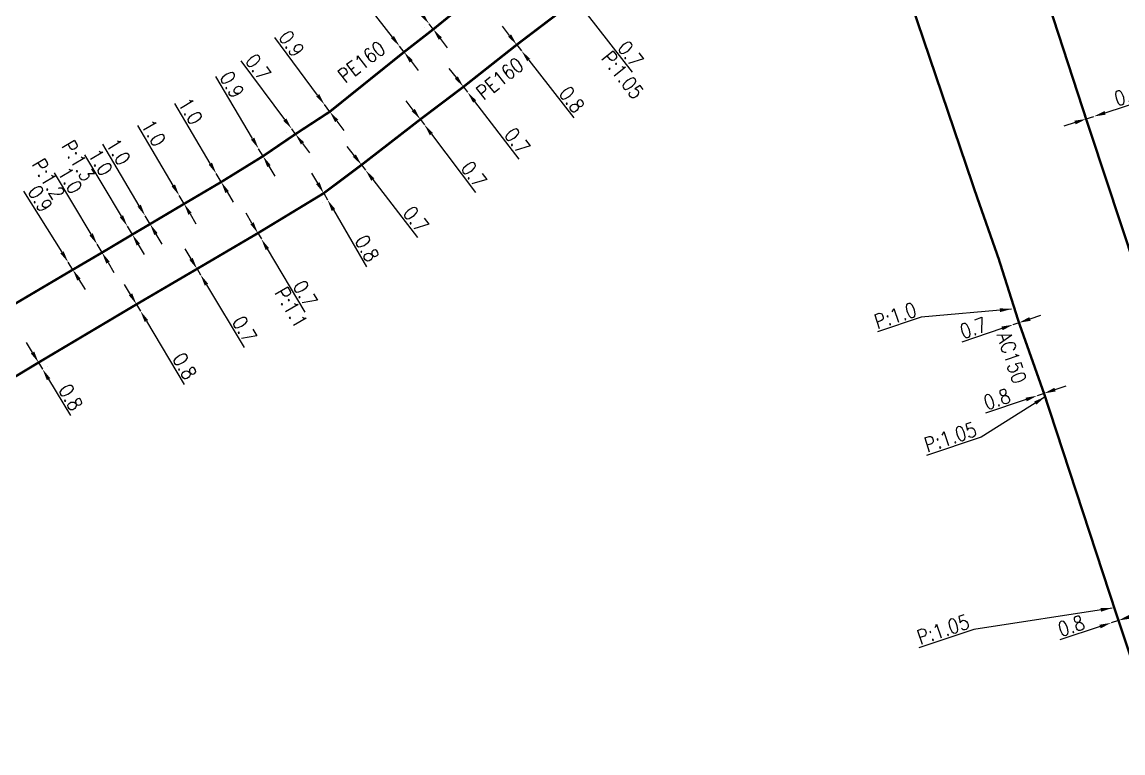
# Model space of a CAD drawing. Header units: millimetres. Extents: x 160996 to 162003, y 120996 to 122000.
# Drawn here: x 161300.5 to 161414, y 121447 to 121522.3 of the extents above; entities that cross this region are included whole.
import ezdxf

# ---------------------------------------------------------------- set-up
doc = ezdxf.new("R2010")
doc.units = ezdxf.units.MM
doc.header["$PDMODE"] = 34
for name, pattern in [('L_100_AP', [14, 10, -1.5, 1, -1.5]), ('L_25_AP', [2000, 1000, 1000]), ('L_25_PE', [2000, 1000, 1000])]:
    doc.linetypes.add(name, pattern=pattern)
doc.layers.get('Defpoints').update_dxf_attribs({"linetype": 'CONTINUOUS'})
doc.layers.add('L_140', color=3, linetype='CONTINUOUS')
doc.layers.add('L_150', color=1, linetype='CONTINUOUS')
doc.styles.get("Standard").update_dxf_attribs({"font": 'romans.shx', "width": 0.85})
doc.dimstyles.get("Standard").update_dxf_attribs({"dimtxt": 1.5, "dimasz": 1.2, "dimexe": 0.625, "dimexo": 0.625, "dimgap": 0.25, "dimtad": 1, "dimdec": 1, "dimzin": 0, "dimdsep": 46, "dimtxsty": 'Standard', "dimcen": -0.5, "dimadec": 0, "dimazin": 0, "dimtfac": 1, "dimtdec": 1, "dimtmove": 0, "dimatfit": 3, "dimfxl": 0, "dimtolj": 1, "dimtzin": 0, "dimarcsym": 0})

# ---------------------------------------------------------------- blocks, each defined once
blk = doc.blocks.new('*D277')
at = {"layer": 'Defpoints', "color": 0, "linetype": 'Continuous', "transparency": 16777216}
for p in [(161410.19, 121512.31), (161411, 121512.57), (161411, 121512.57)]:
    blk.add_point(p, dxfattribs=at)
at = {"layer": 'L_140', "color": 0, "linetype": 'Continuous', "lineweight": -2, "transparency": 16777216}
for p, q in [((161412.14, 121512.94), (161416.24, 121514.27)), ((161409.05, 121511.94), (161407.9, 121511.57)), ((161410.19, 121512.31), (161411, 121512.57))]:
    blk.add_line(p, q, dxfattribs=at)
at = {"layer": 'L_140', "color": 0, "linetype": 'Continuous', "transparency": 16777216}
for points in [[(161412.08, 121513.13), (161412.2, 121512.75), (161411, 121512.57)], [(161408.98, 121512.13), (161409.11, 121511.75), (161410.19, 121512.31)]]:
    blk.add_solid(points, dxfattribs=at)
at = {"layer": 'L_140', "color": 0, "linetype": 'Continuous', "transparency": 16777216, "insert": (161414.45, 121514.74), "char_height": 1.5, "attachment_point": 5, "rotation": 17.9714}
blk.add_mtext('\\A1;0.9', dxfattribs=at)
blk = doc.blocks.new('*D323')
at = {"layer": 'Defpoints', "color": 0, "linetype": 'Continuous', "transparency": 16777216}
for p in [(161405.14, 121483.81), (161405.14, 121483.81), (161405.85, 121484.05)]:
    blk.add_point(p, dxfattribs=at)
at = {"layer": 'L_150', "color": 0, "linetype": 'Continuous', "lineweight": -2, "transparency": 16777216}
for p, q in [((161406.99, 121484.44), (161408.13, 121484.83)), ((161405.85, 121484.05), (161405.14, 121483.81)), ((161404.01, 121483.42), (161399.82, 121482))]:
    blk.add_line(p, q, dxfattribs=at)
at = {"layer": 'L_150', "color": 0, "linetype": 'Continuous', "transparency": 16777216}
for points in [[(161406.92, 121484.63), (161407.05, 121484.25), (161405.85, 121484.05)], [(161403.94, 121483.61), (161404.07, 121483.23), (161405.14, 121483.81)]]:
    blk.add_solid(points, dxfattribs=at)
at = {"layer": 'L_150', "color": 0, "linetype": 'Continuous', "transparency": 16777216, "insert": (161401, 121483.46), "char_height": 1.5, "attachment_point": 5, "rotation": 18.7977}
blk.add_mtext('\\A1;0.8', dxfattribs=at)
blk = doc.blocks.new('*D326')
at = {"layer": 'Defpoints', "color": 0, "linetype": 'Continuous', "transparency": 16777216}
for p in [(161412.76, 121460.42), (161412.76, 121460.42), (161413.52, 121460.67)]:
    blk.add_point(p, dxfattribs=at)
at = {"layer": 'L_150', "color": 0, "linetype": 'Continuous', "lineweight": -2, "transparency": 16777216}
for p, q in [((161414.66, 121461.04), (161415.8, 121461.42)), ((161411.62, 121460.04), (161407.47, 121458.67)), ((161413.52, 121460.67), (161412.76, 121460.42))]:
    blk.add_line(p, q, dxfattribs=at)
at = {"layer": 'L_150', "color": 0, "linetype": 'Continuous', "transparency": 16777216}
for points in [[(161414.59, 121461.23), (161414.72, 121460.85), (161413.52, 121460.67)], [(161411.56, 121460.23), (161411.68, 121459.85), (161412.76, 121460.42)]]:
    blk.add_solid(points, dxfattribs=at)
at = {"layer": 'L_150', "color": 0, "linetype": 'Continuous', "transparency": 16777216, "insert": (161408.66, 121460.11), "char_height": 1.5, "attachment_point": 5, "rotation": 18.3104}
blk.add_mtext('\\A1;0.8', dxfattribs=at)
blk = doc.blocks.new('*D327')
at = {"layer": 'Defpoints', "color": 0, "linetype": 'Continuous', "transparency": 16777216}
for p in [(161402.65, 121491.12), (161402.65, 121491.12), (161403.27, 121491.33)]:
    blk.add_point(p, dxfattribs=at)
at = {"layer": 'L_150', "color": 0, "linetype": 'Continuous', "lineweight": -2, "transparency": 16777216}
for p, q in [((161404.41, 121491.72), (161405.54, 121492.11)), ((161401.52, 121490.74), (161397.38, 121489.33)), ((161403.27, 121491.33), (161402.65, 121491.12))]:
    blk.add_line(p, q, dxfattribs=at)
at = {"layer": 'L_150', "color": 0, "linetype": 'Continuous', "transparency": 16777216}
for points in [[(161404.34, 121491.91), (161404.47, 121491.53), (161403.27, 121491.33)], [(161401.45, 121490.93), (161401.58, 121490.55), (161402.65, 121491.12)]]:
    blk.add_solid(points, dxfattribs=at)
at = {"layer": 'L_150', "color": 0, "linetype": 'Continuous', "transparency": 16777216, "insert": (161398.56, 121490.79), "char_height": 1.5, "attachment_point": 5, "rotation": 18.7977}
blk.add_mtext('\\A1;0.7', dxfattribs=at)
blk = doc.blocks.new('*D1491')
at = {"layer": 'Defpoints', "color": 0, "linetype": 'Continuous', "transparency": 16777216}
for p in [(161357.61, 121524.57), (161358.04, 121524.02), (161358.04, 121524.02)]:
    blk.add_point(p, dxfattribs=at)
at = {"layer": 'L_150', "color": 0, "linetype": 'Continuous', "lineweight": -2, "transparency": 16777216}
for p, q in [((161356.87, 121525.51), (161356.13, 121526.46)), ((161357.61, 121524.57), (161358.04, 121524.02)), ((161358.1, 121524.95), (161358.1, 121524.95)), ((161358.78, 121523.07), (161363.43, 121517.13))]:
    blk.add_line(p, q, dxfattribs=at)
at = {"layer": 'L_150', "color": 0, "linetype": 'Continuous', "transparency": 16777216}
for points in [[(161357.03, 121525.64), (161356.71, 121525.39), (161357.61, 121524.57)], [(161358.94, 121523.19), (161358.62, 121522.95), (161358.04, 121524.02)]]:
    blk.add_solid(points, dxfattribs=at)
at = {"layer": 'L_150', "color": 0, "linetype": 'Continuous', "transparency": 16777216, "insert": (161363.24, 121518.99), "char_height": 1.5, "attachment_point": 5, "rotation": 308.0287}
blk.add_mtext('\\A1;0.7', dxfattribs=at)
blk = doc.blocks.new('*D1492')
at = {"layer": 'Defpoints', "color": 0, "linetype": 'Continuous', "transparency": 16777216}
for p in [(161351.52, 121519.95), (161352.02, 121519.32), (161352.02, 121519.32)]:
    blk.add_point(p, dxfattribs=at)
at = {"layer": 'L_150', "color": 0, "linetype": 'Continuous', "lineweight": -2, "transparency": 16777216}
for p, q in [((161350.79, 121520.9), (161350.05, 121521.85)), ((161351.52, 121519.95), (161352.02, 121519.32)), ((161352.76, 121518.38), (161357.4, 121512.43))]:
    blk.add_line(p, q, dxfattribs=at)
at = {"layer": 'L_150', "color": 0, "linetype": 'Continuous', "transparency": 16777216}
for points in [[(161350.94, 121521.02), (161350.63, 121520.78), (161351.52, 121519.95)], [(161352.91, 121518.5), (161352.6, 121518.25), (161352.02, 121519.32)]]:
    blk.add_solid(points, dxfattribs=at)
at = {"layer": 'L_150', "color": 0, "linetype": 'Continuous', "transparency": 16777216, "insert": (161357.21, 121514.3), "char_height": 1.5, "attachment_point": 5, "rotation": 307.9758}
blk.add_mtext('\\A1;0.8', dxfattribs=at)
blk = doc.blocks.new('*D1493')
at = {"layer": 'Defpoints', "color": 0, "linetype": 'Continuous', "transparency": 16777216}
for p in [(161335.53, 121507.58), (161335.95, 121507.03), (161335.95, 121507.03)]:
    blk.add_point(p, dxfattribs=at)
at = {"layer": 'L_150', "color": 0, "linetype": 'Continuous', "lineweight": -2, "transparency": 16777216}
for p, q in [((161334.79, 121508.53), (161334.06, 121509.48)), ((161335.53, 121507.58), (161335.95, 121507.03)), ((161336.69, 121506.08), (161341.3, 121500.11))]:
    blk.add_line(p, q, dxfattribs=at)
at = {"layer": 'L_150', "color": 0, "linetype": 'Continuous', "transparency": 16777216}
for points in [[(161334.95, 121508.65), (161334.63, 121508.41), (161335.53, 121507.58)], [(161336.85, 121506.2), (161336.53, 121505.95), (161335.95, 121507.03)]]:
    blk.add_solid(points, dxfattribs=at)
at = {"layer": 'L_150', "color": 0, "linetype": 'Continuous', "transparency": 16777216, "insert": (161341.12, 121501.97), "char_height": 1.5, "attachment_point": 5, "rotation": 307.6898}
blk.add_mtext('\\A1;0.7', dxfattribs=at)
blk = doc.blocks.new('*D1494')
at = {"layer": 'Defpoints', "color": 0, "linetype": 'Continuous', "transparency": 16777216}
for p in [(161341.59, 121512.27), (161342.01, 121511.71), (161342.01, 121511.71)]:
    blk.add_point(p, dxfattribs=at)
at = {"layer": 'L_150', "color": 0, "linetype": 'Continuous', "lineweight": -2, "transparency": 16777216}
for p, q in [((161340.86, 121513.23), (161340.14, 121514.18)), ((161341.09, 121511.89), (161341.09, 121511.89)), ((161341.59, 121512.27), (161342.01, 121511.71)), ((161341.51, 121511.33), (161341.51, 121511.33)), ((161342.73, 121510.75), (161347.27, 121504.73))]:
    blk.add_line(p, q, dxfattribs=at)
at = {"layer": 'L_150', "color": 0, "linetype": 'Continuous', "transparency": 16777216}
for points in [[(161341.02, 121513.35), (161340.7, 121513.11), (161341.59, 121512.27)], [(161342.89, 121510.87), (161342.57, 121510.63), (161342.01, 121511.71)]]:
    blk.add_solid(points, dxfattribs=at)
at = {"layer": 'L_150', "color": 0, "linetype": 'Continuous', "transparency": 16777216, "insert": (161347.11, 121506.6), "char_height": 1.5, "attachment_point": 5, "rotation": 307.0146}
blk.add_mtext('\\A1;0.7', dxfattribs=at)
blk = doc.blocks.new('*D1495')
at = {"layer": 'Defpoints', "color": 0, "linetype": 'Continuous', "transparency": 16777216}
for p in [(161331.63, 121504.66), (161332.03, 121503.97), (161332.03, 121503.97)]:
    blk.add_point(p, dxfattribs=at)
at = {"layer": 'L_150', "color": 0, "linetype": 'Continuous', "lineweight": -2, "transparency": 16777216}
for p, q in [((161331.03, 121505.7), (161330.42, 121506.74)), ((161331.09, 121504.35), (161331.09, 121504.35)), ((161331.63, 121504.66), (161332.03, 121503.97)), ((161331.49, 121503.66), (161331.49, 121503.66)), ((161332.64, 121502.94), (161336.04, 121497.1))]:
    blk.add_line(p, q, dxfattribs=at)
at = {"layer": 'L_150', "color": 0, "linetype": 'Continuous', "transparency": 16777216}
for points in [[(161331.2, 121505.8), (161330.85, 121505.6), (161331.63, 121504.66)], [(161332.81, 121503.04), (161332.46, 121502.83), (161332.03, 121503.97)]]:
    blk.add_solid(points, dxfattribs=at)
at = {"layer": 'L_150', "color": 0, "linetype": 'Continuous', "transparency": 16777216, "insert": (161336.1, 121498.97), "char_height": 1.5, "attachment_point": 5, "rotation": 300.2339}
blk.add_mtext('\\A1;0.8', dxfattribs=at)
blk = doc.blocks.new('*D1496')
at = {"layer": 'Defpoints', "color": 0, "linetype": 'Continuous', "transparency": 16777216}
for p in [(161324.85, 121500.55), (161325.21, 121499.95), (161325.21, 121499.95)]:
    blk.add_point(p, dxfattribs=at)
at = {"layer": 'L_150', "color": 0, "linetype": 'Continuous', "lineweight": -2, "transparency": 16777216}
for p, q in [((161324.24, 121501.58), (161323.63, 121502.61)), ((161324.85, 121500.55), (161325.21, 121499.95)), ((161325.82, 121498.92), (161329.68, 121492.43))]:
    blk.add_line(p, q, dxfattribs=at)
at = {"layer": 'L_150', "color": 0, "linetype": 'Continuous', "transparency": 16777216}
for points in [[(161324.41, 121501.68), (161324.07, 121501.48), (161324.85, 121500.55)], [(161325.99, 121499.02), (161325.65, 121498.81), (161325.21, 121499.95)]]:
    blk.add_solid(points, dxfattribs=at)
at = {"layer": 'L_150', "color": 0, "linetype": 'Continuous', "transparency": 16777216, "insert": (161329.72, 121494.31), "char_height": 1.5, "attachment_point": 5, "rotation": 300.7151}
blk.add_mtext('\\A1;0.7', dxfattribs=at)
blk = doc.blocks.new('*D1497')
at = {"layer": 'Defpoints', "color": 0, "linetype": 'Continuous', "transparency": 16777216}
for p in [(161318.58, 121496.87), (161318.94, 121496.27), (161318.94, 121496.27)]:
    blk.add_point(p, dxfattribs=at)
at = {"layer": 'L_150', "color": 0, "linetype": 'Continuous', "lineweight": -2, "transparency": 16777216}
for p, q in [((161317.97, 121497.9), (161317.35, 121498.93)), ((161318.58, 121496.87), (161318.94, 121496.27)), ((161319.55, 121495.24), (161323.42, 121488.76))]:
    blk.add_line(p, q, dxfattribs=at)
at = {"layer": 'L_150', "color": 0, "linetype": 'Continuous', "transparency": 16777216}
for points in [[(161318.14, 121498), (161317.79, 121497.8), (161318.58, 121496.87)], [(161319.73, 121495.34), (161319.38, 121495.14), (161318.94, 121496.27)]]:
    blk.add_solid(points, dxfattribs=at)
at = {"layer": 'L_150', "color": 0, "linetype": 'Continuous', "transparency": 16777216, "insert": (161323.47, 121490.64), "char_height": 1.5, "attachment_point": 5, "rotation": 300.8444}
blk.add_mtext('\\A1;0.7', dxfattribs=at)
blk = doc.blocks.new('*D1498')
at = {"layer": 'Defpoints', "color": 0, "linetype": 'Continuous', "transparency": 16777216}
for p in [(161312.34, 121493.22), (161312.75, 121492.53), (161312.75, 121492.53)]:
    blk.add_point(p, dxfattribs=at)
at = {"layer": 'L_150', "color": 0, "linetype": 'Continuous', "lineweight": -2, "transparency": 16777216}
for p, q in [((161311.73, 121494.25), (161311.11, 121495.28)), ((161312.34, 121493.22), (161312.75, 121492.53)), ((161313.37, 121491.5), (161317.26, 121484.97))]:
    blk.add_line(p, q, dxfattribs=at)
at = {"layer": 'L_150', "color": 0, "linetype": 'Continuous', "transparency": 16777216}
for points in [[(161311.9, 121494.35), (161311.56, 121494.15), (161312.34, 121493.22)], [(161313.54, 121491.6), (161313.19, 121491.4), (161312.75, 121492.53)]]:
    blk.add_solid(points, dxfattribs=at)
at = {"layer": 'L_150', "color": 0, "linetype": 'Continuous', "transparency": 16777216, "insert": (161317.31, 121486.85), "char_height": 1.5, "attachment_point": 5, "rotation": 300.7896}
blk.add_mtext('\\A1;0.8', dxfattribs=at)
blk = doc.blocks.new('*D1499')
at = {"layer": 'Defpoints', "color": 0, "linetype": 'Continuous', "transparency": 16777216}
for p in [(161302.25, 121487.23), (161302.66, 121486.55), (161302.66, 121486.55)]:
    blk.add_point(p, dxfattribs=at)
at = {"layer": 'L_150', "color": 0, "linetype": 'Continuous', "lineweight": -2, "transparency": 16777216}
for p, q in [((161301.63, 121488.26), (161301.02, 121489.29)), ((161302.25, 121487.23), (161302.66, 121486.55)), ((161302.79, 121487.55), (161302.79, 121487.55)), ((161303.2, 121486.87), (161303.2, 121486.87)), ((161303.28, 121485.52), (161305.53, 121481.77))]:
    blk.add_line(p, q, dxfattribs=at)
at = {"layer": 'L_150', "color": 0, "linetype": 'Continuous', "transparency": 16777216}
for points in [[(161301.81, 121488.36), (161301.46, 121488.16), (161302.25, 121487.23)], [(161303.45, 121485.62), (161303.11, 121485.41), (161302.66, 121486.55)]]:
    blk.add_solid(points, dxfattribs=at)
at = {"layer": 'L_150', "color": 0, "linetype": 'Continuous', "transparency": 16777216, "insert": (161305.57, 121483.64), "char_height": 1.5, "attachment_point": 5, "rotation": 300.9728}
blk.add_mtext('\\A1;0.8', dxfattribs=at)
blk = doc.blocks.new('*D1509')
at = {"layer": 'Defpoints', "color": 0, "linetype": 'Continuous', "transparency": 16777216}
for p in [(161342.49, 121522.1), (161342.49, 121522.1), (161342.92, 121521.54)]:
    blk.add_point(p, dxfattribs=at)
at = {"layer": 'L_150', "color": 0, "linetype": 'Continuous', "lineweight": -2, "transparency": 16777216}
for p, q in [((161341.77, 121523.05), (161337.21, 121529.06)), ((161342.92, 121521.54), (161342.49, 121522.1)), ((161341.99, 121521.72), (161341.99, 121521.72)), ((161342.42, 121521.16), (161342.42, 121521.16)), ((161343.64, 121520.59), (161344.37, 121519.63))]:
    blk.add_line(p, q, dxfattribs=at)
at = {"layer": 'L_150', "color": 0, "linetype": 'Continuous', "transparency": 16777216}
for points in [[(161341.93, 121523.18), (161341.61, 121522.93), (161342.49, 121522.1)], [(161343.8, 121520.71), (161343.48, 121520.46), (161342.92, 121521.54)]]:
    blk.add_solid(points, dxfattribs=at)
at = {"layer": 'L_150', "color": 0, "linetype": 'Continuous', "transparency": 16777216, "insert": (161338.96, 121528.4), "char_height": 1.5, "attachment_point": 5, "rotation": 307.2023}
blk.add_mtext('\\A1;0.7', dxfattribs=at)
blk = doc.blocks.new('*D1510')
at = {"layer": 'Defpoints', "color": 0, "linetype": 'Continuous', "transparency": 16777216}
for p in [(161339.45, 121519.79), (161339.45, 121519.79), (161339.91, 121519.2)]:
    blk.add_point(p, dxfattribs=at)
at = {"layer": 'L_150', "color": 0, "linetype": 'Continuous', "lineweight": -2, "transparency": 16777216}
for p, q in [((161338.71, 121520.74), (161334.1, 121526.7)), ((161339.91, 121519.2), (161339.45, 121519.79)), ((161340.64, 121518.25), (161341.38, 121517.3))]:
    blk.add_line(p, q, dxfattribs=at)
at = {"layer": 'L_150', "color": 0, "linetype": 'Continuous', "transparency": 16777216}
for points in [[(161338.87, 121520.86), (161338.56, 121520.62), (161339.45, 121519.79)], [(161340.8, 121518.37), (161340.49, 121518.12), (161339.91, 121519.2)]]:
    blk.add_solid(points, dxfattribs=at)
at = {"layer": 'L_150', "color": 0, "linetype": 'Continuous', "transparency": 16777216, "insert": (161335.86, 121526.06), "char_height": 1.5, "attachment_point": 5, "rotation": 307.75}
blk.add_mtext('\\A1;0.8', dxfattribs=at)
blk = doc.blocks.new('*D1511')
at = {"layer": 'Defpoints', "color": 0, "linetype": 'Continuous', "transparency": 16777216}
for p in [(161331.72, 121513.79), (161331.72, 121513.79), (161332.26, 121513.06)]:
    blk.add_point(p, dxfattribs=at)
at = {"layer": 'L_150', "color": 0, "linetype": 'Continuous', "lineweight": -2, "transparency": 16777216}
for p, q in [((161331.01, 121514.75), (161326.59, 121520.71)), ((161332.26, 121513.06), (161331.72, 121513.79)), ((161331.76, 121512.69), (161331.76, 121512.69)), ((161332.97, 121512.1), (161333.69, 121511.13))]:
    blk.add_line(p, q, dxfattribs=at)
at = {"layer": 'L_150', "color": 0, "linetype": 'Continuous', "transparency": 16777216}
for points in [[(161331.17, 121514.87), (161330.85, 121514.63), (161331.72, 121513.79)], [(161333.13, 121512.22), (161332.81, 121511.98), (161332.26, 121513.06)]]:
    blk.add_solid(points, dxfattribs=at)
at = {"layer": 'L_150', "color": 0, "linetype": 'Continuous', "transparency": 16777216, "insert": (161328.32, 121520.06), "char_height": 1.5, "attachment_point": 5, "rotation": 306.5355}
blk.add_mtext('\\A1;0.9', dxfattribs=at)
blk = doc.blocks.new('*D1512')
at = {"layer": 'Defpoints', "color": 0, "linetype": 'Continuous', "transparency": 16777216}
for p in [(161328.34, 121511.28), (161328.34, 121511.28), (161328.73, 121510.76)]:
    blk.add_point(p, dxfattribs=at)
at = {"layer": 'L_150', "color": 0, "linetype": 'Continuous', "lineweight": -2, "transparency": 16777216}
for p, q in [((161327.63, 121512.25), (161323.14, 121518.31)), ((161327.84, 121510.91), (161327.84, 121510.91)), ((161328.73, 121510.76), (161328.34, 121511.28)), ((161328.23, 121510.39), (161328.23, 121510.39)), ((161329.44, 121509.79), (161330.16, 121508.83))]:
    blk.add_line(p, q, dxfattribs=at)
at = {"layer": 'L_150', "color": 0, "linetype": 'Continuous', "transparency": 16777216}
for points in [[(161327.79, 121512.36), (161327.47, 121512.13), (161328.34, 121511.28)], [(161329.6, 121509.91), (161329.28, 121509.68), (161328.73, 121510.76)]]:
    blk.add_solid(points, dxfattribs=at)
at = {"layer": 'L_150', "color": 0, "linetype": 'Continuous', "transparency": 16777216, "insert": (161324.88, 121517.63), "char_height": 1.5, "attachment_point": 5, "rotation": 306.5355}
blk.add_mtext('\\A1;0.7', dxfattribs=at)
blk = doc.blocks.new('*D1513')
at = {"layer": 'Defpoints', "color": 0, "linetype": 'Continuous', "transparency": 16777216}
for p in [(161324.92, 121509.25), (161324.92, 121509.25), (161325.38, 121508.48)]:
    blk.add_point(p, dxfattribs=at)
at = {"layer": 'L_150', "color": 0, "linetype": 'Continuous', "lineweight": -2, "transparency": 16777216}
for p, q in [((161324.31, 121510.29), (161320.53, 121516.67)), ((161325.38, 121508.48), (161324.92, 121509.25)), ((161325.99, 121507.45), (161326.61, 121506.42))]:
    blk.add_line(p, q, dxfattribs=at)
at = {"layer": 'L_150', "color": 0, "linetype": 'Continuous', "transparency": 16777216}
for points in [[(161324.48, 121510.39), (161324.14, 121510.18), (161324.92, 121509.25)], [(161326.17, 121507.55), (161325.82, 121507.35), (161325.38, 121508.48)]]:
    blk.add_solid(points, dxfattribs=at)
at = {"layer": 'L_150', "color": 0, "linetype": 'Continuous', "transparency": 16777216, "insert": (161322.18, 121515.84), "char_height": 1.5, "attachment_point": 5, "rotation": 300.6584}
blk.add_mtext('\\A1;0.9', dxfattribs=at)
blk = doc.blocks.new('*D1514')
at = {"layer": 'Defpoints', "color": 0, "linetype": 'Continuous', "transparency": 16777216}
for p in [(161320.56, 121506.68), (161320.56, 121506.68), (161321.07, 121505.82)]:
    blk.add_point(p, dxfattribs=at)
at = {"layer": 'L_150', "color": 0, "linetype": 'Continuous', "lineweight": -2, "transparency": 16777216}
for p, q in [((161319.95, 121507.71), (161316.3, 121513.9)), ((161321.07, 121505.82), (161320.56, 121506.68)), ((161321.68, 121504.79), (161322.29, 121503.75))]:
    blk.add_line(p, q, dxfattribs=at)
at = {"layer": 'L_150', "color": 0, "linetype": 'Continuous', "transparency": 16777216}
for points in [[(161320.12, 121507.82), (161319.78, 121507.61), (161320.56, 121506.68)], [(161321.85, 121504.89), (161321.5, 121504.68), (161321.07, 121505.82)]]:
    blk.add_solid(points, dxfattribs=at)
at = {"layer": 'L_150', "color": 0, "linetype": 'Continuous', "transparency": 16777216, "insert": (161317.92, 121513.12), "char_height": 1.5, "attachment_point": 5, "rotation": 300.5245}
blk.add_mtext('\\A1;1.0', dxfattribs=at)
blk = doc.blocks.new('*D1515')
at = {"layer": 'Defpoints', "color": 0, "linetype": 'Continuous', "transparency": 16777216}
for p in [(161316.74, 121504.43), (161316.74, 121504.43), (161317.25, 121503.57)]:
    blk.add_point(p, dxfattribs=at)
at = {"layer": 'L_150', "color": 0, "linetype": 'Continuous', "lineweight": -2, "transparency": 16777216}
for p, q in [((161316.13, 121505.47), (161312.49, 121511.65)), ((161317.25, 121503.57), (161316.74, 121504.43)), ((161317.86, 121502.54), (161318.47, 121501.5))]:
    blk.add_line(p, q, dxfattribs=at)
at = {"layer": 'L_150', "color": 0, "linetype": 'Continuous', "transparency": 16777216}
for points in [[(161316.31, 121505.57), (161315.96, 121505.37), (161316.74, 121504.43)], [(161318.03, 121502.64), (161317.69, 121502.44), (161317.25, 121503.57)]]:
    blk.add_solid(points, dxfattribs=at)
at = {"layer": 'L_150', "color": 0, "linetype": 'Continuous', "transparency": 16777216, "insert": (161314.11, 121510.87), "char_height": 1.5, "attachment_point": 5, "rotation": 300.5058}
blk.add_mtext('\\A1;1.0', dxfattribs=at)
blk = doc.blocks.new('*D1516')
at = {"layer": 'Defpoints', "color": 0, "linetype": 'Continuous', "transparency": 16777216}
for p in [(161313.23, 121502.35), (161313.23, 121502.35), (161313.74, 121501.49)]:
    blk.add_point(p, dxfattribs=at)
at = {"layer": 'L_150', "color": 0, "linetype": 'Continuous', "lineweight": -2, "transparency": 16777216}
for p, q in [((161312.62, 121503.38), (161308.86, 121509.71)), ((161313.74, 121501.49), (161313.23, 121502.35)), ((161314.35, 121500.46), (161314.96, 121499.42))]:
    blk.add_line(p, q, dxfattribs=at)
at = {"layer": 'L_150', "color": 0, "linetype": 'Continuous', "transparency": 16777216}
for points in [[(161312.79, 121503.48), (161312.45, 121503.28), (161313.23, 121502.35)], [(161314.52, 121500.56), (161314.18, 121500.35), (161313.74, 121501.49)]]:
    blk.add_solid(points, dxfattribs=at)
at = {"layer": 'L_150', "color": 0, "linetype": 'Continuous', "transparency": 16777216, "insert": (161310.48, 121508.94), "char_height": 1.5, "attachment_point": 5, "rotation": 300.6746}
blk.add_mtext('\\A1;1.0', dxfattribs=at)
blk = doc.blocks.new('*D1517')
at = {"layer": 'Defpoints', "color": 0, "linetype": 'Continuous', "transparency": 16777216}
for p in [(161311.4, 121501.26), (161311.4, 121501.26), (161311.92, 121500.4)]:
    blk.add_point(p, dxfattribs=at)
at = {"layer": 'L_150', "color": 0, "linetype": 'Continuous', "lineweight": -2, "transparency": 16777216}
for p, q in [((161310.79, 121502.29), (161307.01, 121508.63)), ((161311.92, 121500.4), (161311.4, 121501.26)), ((161312.53, 121499.37), (161313.15, 121498.34))]:
    blk.add_line(p, q, dxfattribs=at)
at = {"layer": 'L_150', "color": 0, "linetype": 'Continuous', "transparency": 16777216}
for points in [[(161310.96, 121502.39), (161310.62, 121502.19), (161311.4, 121501.26)], [(161312.7, 121499.47), (161312.36, 121499.27), (161311.92, 121500.4)]]:
    blk.add_solid(points, dxfattribs=at)
at = {"layer": 'L_150', "color": 0, "linetype": 'Continuous', "transparency": 16777216, "insert": (161308.63, 121507.86), "char_height": 1.5, "attachment_point": 5, "rotation": 300.8246}
blk.add_mtext('\\A1;1.0', dxfattribs=at)
blk = doc.blocks.new('*D1518')
at = {"layer": 'Defpoints', "color": 0, "linetype": 'Continuous', "transparency": 16777216}
for p in [(161305.3, 121497.56), (161305.78, 121496.79), (161305.78, 121496.79)]:
    blk.add_point(p, dxfattribs=at)
at = {"layer": 'L_150', "color": 0, "linetype": 'Continuous', "lineweight": -2, "transparency": 16777216}
for p, q in [((161304.67, 121498.58), (161300.75, 121504.88)), ((161305.78, 121496.79), (161305.3, 121497.56)), ((161306.41, 121495.77), (161307.05, 121494.76))]:
    blk.add_line(p, q, dxfattribs=at)
at = {"layer": 'L_150', "color": 0, "linetype": 'Continuous', "transparency": 16777216}
for points in [[(161304.84, 121498.68), (161304.5, 121498.47), (161305.3, 121497.56)], [(161306.58, 121495.88), (161306.24, 121495.67), (161305.78, 121496.79)]]:
    blk.add_solid(points, dxfattribs=at)
at = {"layer": 'L_150', "color": 0, "linetype": 'Continuous', "transparency": 16777216, "insert": (161302.42, 121504.09), "char_height": 1.5, "attachment_point": 5, "rotation": 301.8575}
blk.add_mtext('\\A1;0.9', dxfattribs=at)
blk = doc.blocks.new('*D1519')
at = {"layer": 'Defpoints', "color": 0, "linetype": 'Continuous', "transparency": 16777216}
for p in [(161308.28, 121499.41), (161308.28, 121499.41), (161308.79, 121498.55)]:
    blk.add_point(p, dxfattribs=at)
at = {"layer": 'L_150', "color": 0, "linetype": 'Continuous', "lineweight": -2, "transparency": 16777216}
for p, q in [((161307.66, 121500.44), (161303.88, 121506.77)), ((161308.79, 121498.55), (161308.28, 121499.41)), ((161309.41, 121497.52), (161310.02, 121496.49))]:
    blk.add_line(p, q, dxfattribs=at)
at = {"layer": 'L_150', "color": 0, "linetype": 'Continuous', "transparency": 16777216}
for points in [[(161307.84, 121500.54), (161307.49, 121500.33), (161308.28, 121499.41)], [(161309.58, 121497.62), (161309.23, 121497.41), (161308.79, 121498.55)]]:
    blk.add_solid(points, dxfattribs=at)
at = {"layer": 'L_150', "color": 0, "linetype": 'Continuous', "transparency": 16777216, "insert": (161305.51, 121506), "char_height": 1.5, "attachment_point": 5, "rotation": 300.8246}
blk.add_mtext('\\A1;1.0', dxfattribs=at)
blk = doc.blocks.new('*D712')
at = {"layer": 'Defpoints', "color": 0, "linetype": 'Continuous', "transparency": 16777216}
for p in [(161346.03, 121515.62), (161346.45, 121515.06), (161346.45, 121515.06)]:
    blk.add_point(p, dxfattribs=at)
at = {"layer": 'L_150', "color": 0, "linetype": 'Continuous', "lineweight": -2, "transparency": 16777216}
for p, q in [((161345.3, 121516.57), (161344.57, 121517.52)), ((161346.03, 121515.62), (161346.45, 121515.06)), ((161347.18, 121514.11), (161351.75, 121508.17))]:
    blk.add_line(p, q, dxfattribs=at)
at = {"layer": 'L_150', "color": 0, "linetype": 'Continuous', "transparency": 16777216}
for points in [[(161345.45, 121516.69), (161345.14, 121516.45), (161346.03, 121515.62)], [(161347.34, 121514.23), (161347.03, 121513.99), (161346.45, 121515.06)]]:
    blk.add_solid(points, dxfattribs=at)
at = {"layer": 'L_150', "color": 0, "linetype": 'Continuous', "transparency": 16777216, "insert": (161351.57, 121510.04), "char_height": 1.5, "attachment_point": 5, "rotation": 307.5316}
blk.add_mtext('\\A1;0.7', dxfattribs=at)

msp = doc.modelspace()

# ---------------------------------------------------------------- linework, layer by layer
at = {"layer": 'L_140', "linetype": 'L_100_AP', "const_width": 0.25}
msp.add_lwpolyline([(161361.84, 121644.15), (161368.02, 121631.43), (161375.67, 121614.55), (161377.38, 121610.67), (161380.37, 121603.08), (161386.96, 121582.56), (161389.66, 121574.5), (161391.14, 121570.1), (161392.01, 121569.55), (161392.59, 121567.76), (161394.25, 121561.72), (161395.11, 121559.23), (161395.69, 121556.99), (161397.04, 121552.44), (161399.4, 121545.4), (161410.19, 121512.31), (161421.82, 121477.19), (161426.59, 121462.83), (161426.59, 121462.83), (161433.69, 121441.72), (161435.78, 121436.38), (161438.96, 121433.95), (161439.34, 121433.66), (161441.42, 121433.92)], dxfattribs=at)
at = {"layer": 'L_150', "linetype": 'L_25_AP', "const_width": 0.25, "flags": 128}
msp.add_lwpolyline([(161346.27, 121646.39), (161348.64, 121641.43), (161353.82, 121631.32), (161360.49, 121616.76), (161367.24, 121599.7), (161372.31, 121583.4), (161381.02, 121557.55), (161382.45, 121553.19), (161382.76, 121552.24), (161384.63, 121546.57), (161385.92, 121542.67), (161386.48, 121540.96), (161398.89, 121504.43), (161401.18, 121497.91), (161403.27, 121491.33), (161405.85, 121484.05), (161405.85, 121484.05), (161413.52, 121460.67), (161413.52, 121460.67), (161424.31, 121428.28), (161424.31, 121428.28), (161424.12, 121425), (161423.69, 121424.77)], dxfattribs=at)
at = {"layer": 'L_150', "linetype": 'L_25_PE', "const_width": 0.25, "flags": 128}
for points in [[(161380.83, 121552.23), (161380.83, 121552.23), (161380.83, 121552.23), (161380, 121551.56), (161378.74, 121551.85), (161373.52, 121547.19), (161367.17, 121541.39), (161363.9, 121538.64), (161359.7, 121534.86), (161356.85, 121532.46), (161353.29, 121529.59), (161349.54, 121526.8), (161346.71, 121524.62), (161342.92, 121521.54), (161339.91, 121519.2), (161332.26, 121513.06), (161328.73, 121510.76), (161325.38, 121508.48), (161321.07, 121505.82), (161317.25, 121503.57), (161313.74, 121501.49), (161311.91, 121500.41), (161308.79, 121498.55), (161305.78, 121496.79), (161299.12, 121492.86), (161296.32, 121491.21), (161289.78, 121487.38), (161285.05, 121484.64), (161281.19, 121482.37), (161277.59, 121479.75), (161268.99, 121474.99), (161253.9, 121467), (161253.9, 121467), (161247.02, 121463.28), (161245.07, 121462.26), (161241.53, 121460.31), (161224.7, 121451.18), (161213.66, 121444.78), (161208.69, 121442.08), (161207.72, 121441.56), (161199.79, 121437.28), (161199.79, 121437.28), (161199.79, 121437.28), (161157.56, 121415.85), (161139.72, 121407.56), (161130.71, 121403.78), (161120.06, 121399.93), (161109.65, 121396.75), (161090.53, 121392.7), (161079.83, 121391.29), (161075.86, 121390.97), (161075.86, 121390.97)], [(161393.12, 121233.97), (161391.41, 121236.7), (161384.85, 121247.08), (161384.85, 121247.08), (161376.62, 121260.83), (161369.91, 121271.27), (161365.53, 121277.46), (161358.85, 121286.74), (161353.61, 121293.43), (161346.75, 121300.44), (161337.98, 121310.17), (161332.91, 121315.22), (161322.07, 121328.86), (161306.55, 121349.26), (161303.42, 121353.21), (161298.52, 121359.29), (161293.53, 121365.2), (161290.12, 121369.56), (161285.7, 121375.03), (161279.64, 121382.19), (161275.48, 121387.86), (161268.34, 121397.93), (161257.14, 121415.99), (161251.5, 121426.18), (161247.92, 121435.07), (161246.12, 121439.68), (161243.09, 121447.92), (161241.95, 121451.57), (161247.94, 121454.99), (161256.99, 121460.33), (161256.99, 121460.33), (161261.12, 121462.82), (161275.68, 121471.39), (161281.71, 121474.95), (161284.87, 121476.76), (161291.49, 121480.73), (161302.25, 121487.23), (161312.34, 121493.22), (161318.58, 121496.87), (161324.85, 121500.55), (161331.63, 121504.66), (161335.53, 121507.58), (161341.59, 121512.27), (161346.03, 121515.62), (161351.52, 121519.95), (161357.61, 121524.57), (161367.46, 121531.7), (161376.86, 121538.04), (161383.6, 121541.55), (161383.6, 121541.55), (161383.6, 121541.55)]]:
    msp.add_lwpolyline(points, dxfattribs=at)

# ---------------------------------------------------------------- texts
at = {"layer": 'L_150', "linetype": 'Continuous', "width": 0.85}
for s, rotation, p in [('PE160', 37.6469, (161333.83, 121515.92)), ('P:1.05', 308.0287, (161360.15, 121518.54)), ('PE160', 38.5014, (161348.11, 121514.18)), ('P:1.3', 300.8246, (161304.56, 121509.52)), ('P:1.2', 300.8246, (161301.5, 121507.63)), ('P:1.1', 300.8246, (161326.52, 121494.41)), ('AC150', 288.5692, (161400.97, 121490.05))]:
    msp.add_text(s, height=1.5, rotation=rotation, dxfattribs=at).set_placement(p)
at = {"layer": 'L_150', "linetype": 'Continuous', "char_height": 1.5, "attachment_point": 9, "rotation": 18.4722}
for s, insert in [('P:1.0', (161392.87, 121492.05)), ('P:1.05', (161399.06, 121479.72)), ('P:1.05', (161398.31, 121459.9))]:
    msp.add_mtext(s, dxfattribs=dict(at, insert=insert))

# ---------------------------------------------------------------- dimensions: what is measured, and where the dimension line sits
at = {"layer": 'L_140', "linetype": 'Continuous'}
dim = msp.add_linear_dim(base=(161411, 121512.57), p1=(161410.19, 121512.31), p2=(161411, 121512.57), angle=197.9714, dimstyle='Standard', dxfattribs=at)
dim.commit()
dim.dimension.update_dxf_attribs({"geometry": '*D277', "text_midpoint": (161414.76, 121513.79), "dimtype": 160})
at = {"layer": 'L_150', "linetype": 'Continuous'}
for base, p1, p2, angle, picture, middle in [((161342.49, 121522.1), (161342.92, 121521.54), (161342.49, 121522.1), 307.2023, '*D1509', (161338.16, 121527.8)), ((161339.45, 121519.79), (161339.91, 121519.2), (161339.45, 121519.79), 307.75, '*D1510', (161335.07, 121525.45)), ((161358.04, 121524.02), (161357.61, 121524.57), (161358.04, 121524.02), 128.0287, '*D1491', (161362.45, 121518.38)), ((161331.72, 121513.79), (161332.26, 121513.06), (161331.72, 121513.79), 306.5355, '*D1511', (161327.52, 121519.46)), ((161352.02, 121519.32), (161351.52, 121519.95), (161352.02, 121519.32), 127.9758, '*D1492', (161356.42, 121513.68)), ((161328.342, 121511.2811), (161328.729, 121510.7588), (161328.342, 121511.2811), 306.5355, '*D1512', (161324.0812, 121517.0318)), ((161324.92, 121509.25), (161325.38, 121508.48), (161324.92, 121509.25), 300.6584, '*D1513', (161321.32, 121515.33)), ((161346.45, 121515.06), (161346.03, 121515.62), (161346.45, 121515.06), 127.5316, '*D712', (161350.78, 121509.43)), ((161320.56, 121506.68), (161321.07, 121505.82), (161320.56, 121506.68), 300.5245, '*D1514', (161317.06, 121512.61)), ((161342.01, 121511.71), (161341.59, 121512.27), (161342.01, 121511.71), 127.0146, '*D1494', (161346.32, 121505.99)), ((161316.74, 121504.43), (161317.25, 121503.57), (161316.74, 121504.43), 300.5058, '*D1515', (161313.25, 121510.36)), ((161311.4, 121501.26), (161311.92, 121500.4), (161311.4, 121501.26), 300.8246, '*D1517', (161307.77, 121507.34)), ((161313.23, 121502.35), (161313.74, 121501.49), (161313.23, 121502.35), 300.6746, '*D1516', (161309.62, 121508.43)), ((161335.95, 121507.03), (161335.53, 121507.58), (161335.95, 121507.03), 127.6898, '*D1493', (161340.33, 121501.36)), ((161308.28, 121499.41), (161308.79, 121498.55), (161308.28, 121499.41), 300.8246, '*D1519', (161304.65, 121505.49)), ((161332.03, 121503.97), (161331.63, 121504.66), (161332.03, 121503.97), 120.2339, '*D1495', (161335.24, 121498.47)), ((161305.78, 121496.79), (161305.3, 121497.56), (161305.78, 121496.79), 121.8575, '*D1518', (161301.58, 121503.56)), ((161325.21, 121499.95), (161324.85, 121500.55), (161325.21, 121499.95), 120.7151, '*D1496', (161328.87, 121493.79)), ((161318.94, 121496.27), (161318.58, 121496.87), (161318.94, 121496.27), 120.8444, '*D1497', (161322.61, 121490.12)), ((161312.75, 121492.53), (161312.34, 121493.22), (161312.75, 121492.53), 120.7896, '*D1498', (161316.45, 121486.33)), ((161402.65, 121491.12), (161403.27, 121491.33), (161402.65, 121491.12), 18.7977, '*D327', (161398.88, 121489.84)), ((161302.66, 121486.55), (161302.25, 121487.23), (161302.66, 121486.55), 120.9728, '*D1499', (161304.72, 121483.13)), ((161405.1434, 121483.8109), (161405.8534, 121484.0526), (161405.1434, 121483.8109), 18.7977, '*D323', (161401.3229, 121482.5105)), ((161412.76, 121460.42), (161413.52, 121460.67), (161412.76, 121460.42), 18.3104, '*D326', (161408.97, 121459.16))]:
    dim = msp.add_linear_dim(base=base, p1=p1, p2=p2, angle=angle, dimstyle='Standard', dxfattribs=at)
    dim.commit()
    dim.dimension.update_dxf_attribs({"geometry": picture, "text_midpoint": middle, "dimtype": 160})

# ---------------------------------------------------------------- leaders
at = {"layer": 'L_150', "linetype": 'Continuous', "annotation_type": 0, "has_hookline": 1, "hookline_direction": 1, "horizontal_direction": (0.948477, 0.316845, 0)}
for points, text_width in [([(161402.5, 121492.73), (161393.18, 121491.89)], 4.49), ([(161405.97, 121483.7), (161399.38, 121479.56)], 5.71), ([(161412.88, 121461.95), (161398.62, 121459.74)], 5.71)]:
    msp.add_leader(points, dimstyle='Standard', dxfattribs=dict(at, text_width=text_width))

doc.saveas('drawing.dxf')
